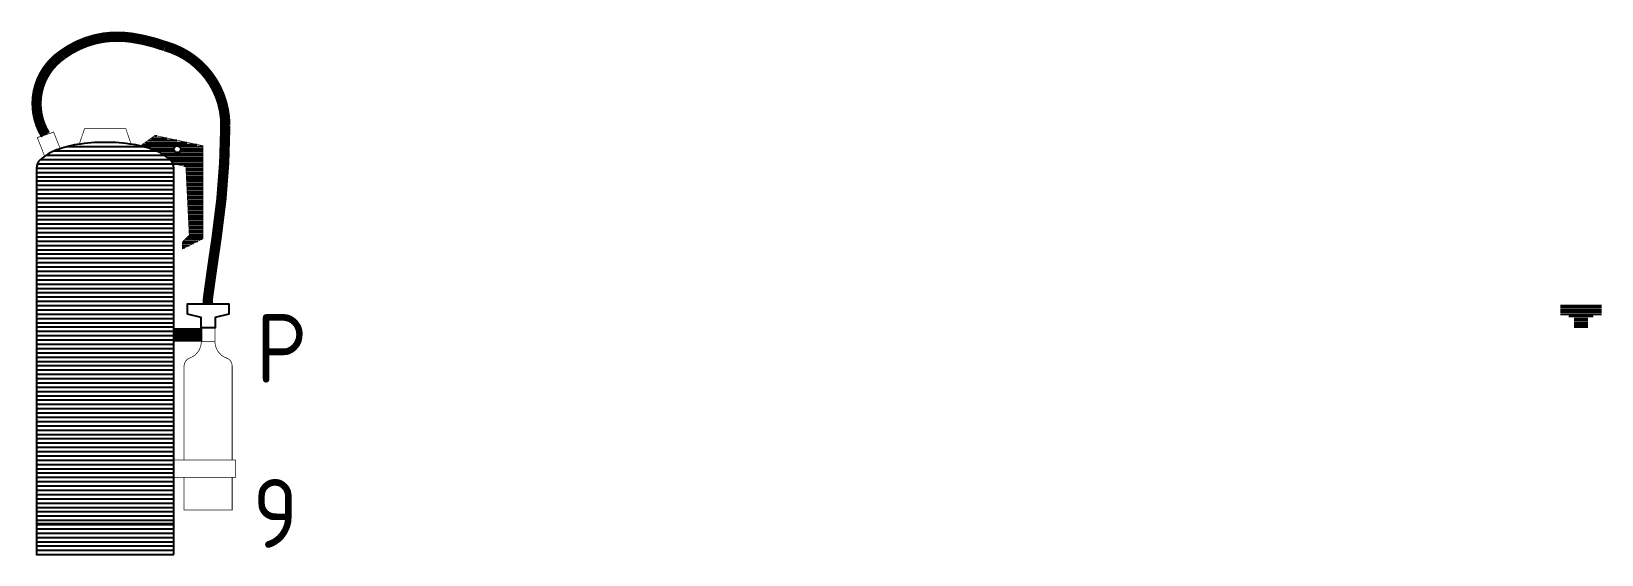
# Model space of a CAD drawing. Extents: x 190.9 to 236.6, y 10.5 to 25.7.
import ezdxf

# ---------------------------------------------------------------- set-up
doc = ezdxf.new("R2010")
doc.units = 0
doc.header["$LTSCALE"] = 2
doc.layers.get('0').update_dxf_attribs({"color": 16, "linetype": 'CONTINUOUS'})
for name, color, linetype in [('ROOD', 1, 'CONTINUOUS'), ('TXT', 7, 'CONTINUOUS'), ('VEILIG', 7, 'CONTINUOUS')]:
    doc.layers.add(name, color=color, linetype=linetype)
doc.styles.get("Standard").update_dxf_attribs({"font": 'ISO'})

# ---------------------------------------------------------------- blocks, each defined once
blk = doc.blocks.new('*X')
at = {"color": 0}
for p, q in [((154.083, 22.438), (155.675, 22.438)), ((154.171, 22.5), (155.383, 22.5)), ((154.258, 22.562), (155.092, 22.562)), ((154.345, 22.625), (154.8, 22.625)), ((154.433, 22.688), (154.508, 22.688)), ((151.119, 22), (154.881, 22)), ((151.282, 22.125), (154.718, 22.125)), ((151.511, 22.25), (154.489, 22.25)), ((151.885, 22.375), (154.115, 22.375)), ((154.115, 22.375), (155.034, 22.375)), ((154.324, 22.312), (155.001, 22.312)), ((154.489, 22.25), (155.013, 22.25)), ((154.615, 22.188), (155.85, 22.188)), ((154.718, 22.125), (155.85, 22.125)), ((154.805, 22.062), (155.85, 22.062)), ((154.881, 22), (155.85, 22)), ((155.166, 22.375), (155.85, 22.375)), ((155.187, 22.25), (155.85, 22.25)), ((155.199, 22.312), (155.85, 22.312)), ((151, 21.75), (155, 21.75)), ((151, 21.625), (155, 21.625)), ((151.025, 21.875), (154.975, 21.875)), ((154.939, 21.938), (155.85, 21.938)), ((154.977, 21.875), (155.85, 21.875)), ((155.288, 21.812), (155.85, 21.812)), ((155.352, 21.75), (155.85, 21.75)), ((155.356, 21.688), (155.85, 21.688)), ((155.359, 21.625), (155.85, 21.625)), ((155.362, 21.562), (155.85, 21.562)), ((151, 21.5), (155, 21.5)), ((151, 21.375), (155, 21.375)), ((151, 21.25), (155, 21.25)), ((151, 21.125), (155, 21.125)), ((155.365, 21.5), (155.85, 21.5)), ((155.368, 21.438), (155.85, 21.438)), ((155.371, 21.375), (155.85, 21.375)), ((155.374, 21.312), (155.85, 21.312)), ((155.378, 21.25), (155.85, 21.25)), ((155.381, 21.188), (155.85, 21.188)), ((155.384, 21.125), (155.85, 21.125)), ((155.387, 21.062), (155.85, 21.062)), ((151, 21), (155, 21)), ((151, 20.875), (155, 20.875)), ((151, 20.75), (155, 20.75)), ((151, 20.625), (155, 20.625)), ((155.39, 21), (155.85, 21)), ((155.393, 20.938), (155.85, 20.938)), ((155.396, 20.875), (155.85, 20.875)), ((155.399, 20.812), (155.85, 20.812)), ((155.403, 20.75), (155.85, 20.75)), ((155.406, 20.688), (155.85, 20.688)), ((155.409, 20.625), (155.85, 20.625)), ((151, 20.5), (155, 20.5)), ((151, 20.375), (155, 20.375)), ((151, 20.25), (155, 20.25)), ((155.412, 20.562), (155.85, 20.562)), ((155.415, 20.5), (155.85, 20.5)), ((155.418, 20.438), (155.85, 20.438)), ((155.421, 20.375), (155.85, 20.375)), ((155.424, 20.312), (155.85, 20.312)), ((155.428, 20.25), (155.85, 20.25)), ((155.431, 20.188), (155.85, 20.188)), ((151, 20.125), (155, 20.125)), ((151, 20), (155, 20)), ((151, 19.875), (155, 19.875)), ((151, 19.75), (155, 19.75)), ((155.338, 19.688), (155.825, 19.688)), ((155.4, 19.75), (155.85, 19.75)), ((155.434, 20.125), (155.85, 20.125)), ((155.437, 20.062), (155.85, 20.062)), ((155.44, 20), (155.85, 20)), ((155.443, 19.938), (155.85, 19.938)), ((155.446, 19.875), (155.85, 19.875)), ((155.449, 19.812), (155.85, 19.812)), ((151, 19.625), (155, 19.625)), ((151, 19.5), (155, 19.5)), ((151, 19.375), (155, 19.375)), ((151, 19.25), (155, 19.25)), ((155.25, 19.562), (155.575, 19.562)), ((155.25, 19.5), (155.45, 19.5)), ((155.25, 19.438), (155.325, 19.438)), ((155.275, 19.625), (155.7, 19.625)), ((151, 19.125), (155, 19.125)), ((151, 19), (155, 19)), ((151, 18.875), (155, 18.875)), ((151, 18.75), (155, 18.75)), ((151, 18.625), (155, 18.625)), ((151, 18.5), (155, 18.5)), ((151, 18.375), (155, 18.375)), ((151, 18.25), (155, 18.25)), ((151, 18.125), (155, 18.125)), ((151, 18), (155, 18)), ((151, 17.875), (155, 17.875)), ((151, 17.75), (155, 17.75)), ((151, 17.625), (155, 17.625)), ((151, 17.5), (155, 17.5)), ((195.4, 17.75), (196.6, 17.75)), ((195.4, 17.688), (196.6, 17.688)), ((195.4, 17.625), (196.6, 17.625)), ((195.4, 17.562), (196.6, 17.562)), ((195.4, 17.5), (196.6, 17.5)), ((195.65, 17.438), (196.35, 17.438)), ((151, 17.375), (155, 17.375)), ((151, 17.25), (155, 17.25)), ((151, 17.125), (155, 17.125)), ((151, 17), (155, 17)), ((195.8, 17.375), (196.2, 17.375)), ((195.8, 17.312), (196.2, 17.312)), ((195.8, 17.25), (196.2, 17.25)), ((195.8, 17.188), (196.2, 17.188)), ((195.8, 17.125), (196.2, 17.125)), ((151, 16.875), (155, 16.875)), ((151, 16.75), (155, 16.75)), ((151, 16.625), (155, 16.625)), ((151, 16.5), (155, 16.5)), ((151, 16.375), (155, 16.375)), ((151, 16.25), (155, 16.25)), ((151, 16.125), (155, 16.125)), ((151, 16), (155, 16)), ((151, 15.875), (155, 15.875)), ((151, 15.75), (155, 15.75)), ((151, 15.625), (155, 15.625)), ((151, 15.5), (155, 15.5)), ((151, 15.375), (155, 15.375)), ((151, 15.25), (155, 15.25)), ((151, 15.125), (155, 15.125)), ((151, 15), (155, 15)), ((151, 14.875), (155, 14.875)), ((151, 14.75), (155, 14.75)), ((151, 14.625), (155, 14.625)), ((151, 14.5), (155, 14.5)), ((151, 14.375), (155, 14.375)), ((151, 14.25), (155, 14.25)), ((151, 14.125), (155, 14.125)), ((151, 14), (155, 14)), ((151, 13.875), (155, 13.875)), ((151, 13.75), (155, 13.75)), ((151, 13.625), (155, 13.625)), ((151, 13.5), (155, 13.5)), ((151, 13.375), (155, 13.375)), ((151, 13.25), (155, 13.25)), ((151, 13.125), (155, 13.125)), ((151, 13), (155, 13)), ((151, 12.875), (155, 12.875)), ((151, 12.75), (155, 12.75)), ((151, 12.625), (155, 12.625)), ((151, 12.5), (155, 12.5)), ((151, 12.375), (155, 12.375)), ((151, 12.25), (155, 12.25)), ((151, 12.125), (155, 12.125)), ((151, 12), (155, 12)), ((151, 11.875), (155, 11.875)), ((151, 11.75), (155, 11.75)), ((151, 11.625), (155, 11.625)), ((151, 11.5), (155, 11.5)), ((151, 11.375), (155, 11.375)), ((151, 11.25), (155, 11.25)), ((151, 11.125), (155, 11.125)), ((151, 11), (155, 11)), ((151, 10.875), (155, 10.875)), ((151, 10.75), (155, 10.75)), ((151, 10.625), (155, 10.625)), ((151, 10.5), (155, 10.5))]:
    blk.add_line(p, q, dxfattribs=at)

msp = doc.modelspace()

# ---------------------------------------------------------------- linework, layer by layer
at = {"layer": 'VEILIG', "color": 0}
msp.add_line((195.8, 17.1), (195.8, 16.7), dxfattribs=at)
for points, const_width in [([(191.259, 22.719, -0.401039), (191.75, 25.05, -0.19819), (193.75, 25.55, -0.049364), (194.75, 25.3, -0.336167), (196.5, 23, -0.035542), (196.25, 19.75, 0.002964), (196, 18, 0.054401), (195.995, 17.8, 0.340199)], 0.3), ([(195.3, 13.25), (195.3, 15.987, -0.315578), (195.465, 16.222, 0.315578), (195.8, 16.7), (196.2, 16.7, 0.315578), (196.535, 16.222, -0.315578), (196.7, 15.987), (196.7, 13.25)], 0.02)]:
    msp.add_lwpolyline(points, format="xyb", dxfattribs=dict(at, const_width=const_width))
for points, const_width in [([(192.244, 22.446), (192.4, 22.9), (193.6, 22.9), (193.756, 22.446)], 0.02), ([(191.69, 22.317), (191.497, 22.798), (191.022, 22.64), (191.237, 22.094)], 0.02), ([(195, 21.75), (191, 21.75)], 0.024), ([(195.8, 16.9), (195, 16.9)], 0.4), ([(196.2, 17.1), (196.2, 16.7)], 0.02), ([(195, 12.75), (196.8, 12.75), (196.8, 13.25), (195, 13.25)], 0.02), ([(195.3, 12.75), (195.3, 11.8), (196.7, 11.8), (196.7, 12.75)], 0.02), ([(195, 11.412), (191, 11.412)], 0.024)]:
    msp.add_lwpolyline(points, dxfattribs=dict(at, const_width=const_width))
msp.add_lwpolyline([(195, 10.5), (195, 21.75, 0.211848), (194.895, 21.988, 0.094525), (194.414, 22.28, 0.051213), (193.817, 22.437, 0.038544), (193, 22.5, 0.038544), (192.183, 22.437, 0.051213), (191.586, 22.28, 0.094525), (191.105, 21.988, 0.211848), (191, 21.75), (191, 10.5)], format="xyb", close=True, dxfattribs=at)
at = {"layer": 'VEILIG', "color": 0, "const_width": 0.02}
msp.add_lwpolyline([(195.85, 22.4), (195.85, 19.7), (195.25, 19.4), (195.25, 19.6), (195.45, 19.8), (195.35, 21.8), (194.974, 21.876, 0.108525), (194.895, 21.988, 0.094525), (194.414, 22.28, 0.033535), (194.026, 22.397), (194.45, 22.7)], format="xyb", close=True, dxfattribs=at)
at = {"layer": 'VEILIG', "color": 0}
msp.add_lwpolyline([(195.4, 17.5), (195.4, 17.8), (196.6, 17.8), (196.6, 17.5), (196.2, 17.4), (196.2, 17.1), (195.8, 17.1), (195.8, 17.4)], close=True, dxfattribs=at)
msp.add_circle((195.1, 22.3), 0.1, dxfattribs=at)

# ---------------------------------------------------------------- block references
at = {"layer": 'ROOD', "color": 0}
msp.add_blockref('*X', (40, 0), dxfattribs=at)
at = {"layer": 'VEILIG', "color": 0}
msp.add_blockref('*X', (40, 0), dxfattribs=at)

# ---------------------------------------------------------------- texts
at = {"layer": 'TXT', "color": 0}
for s, p in [('P', (197.4, 15.5)), ('9', (197.3, 10.7))]:
    msp.add_text(s, height=2, dxfattribs=at).set_placement(p)

doc.saveas('drawing.dxf')
